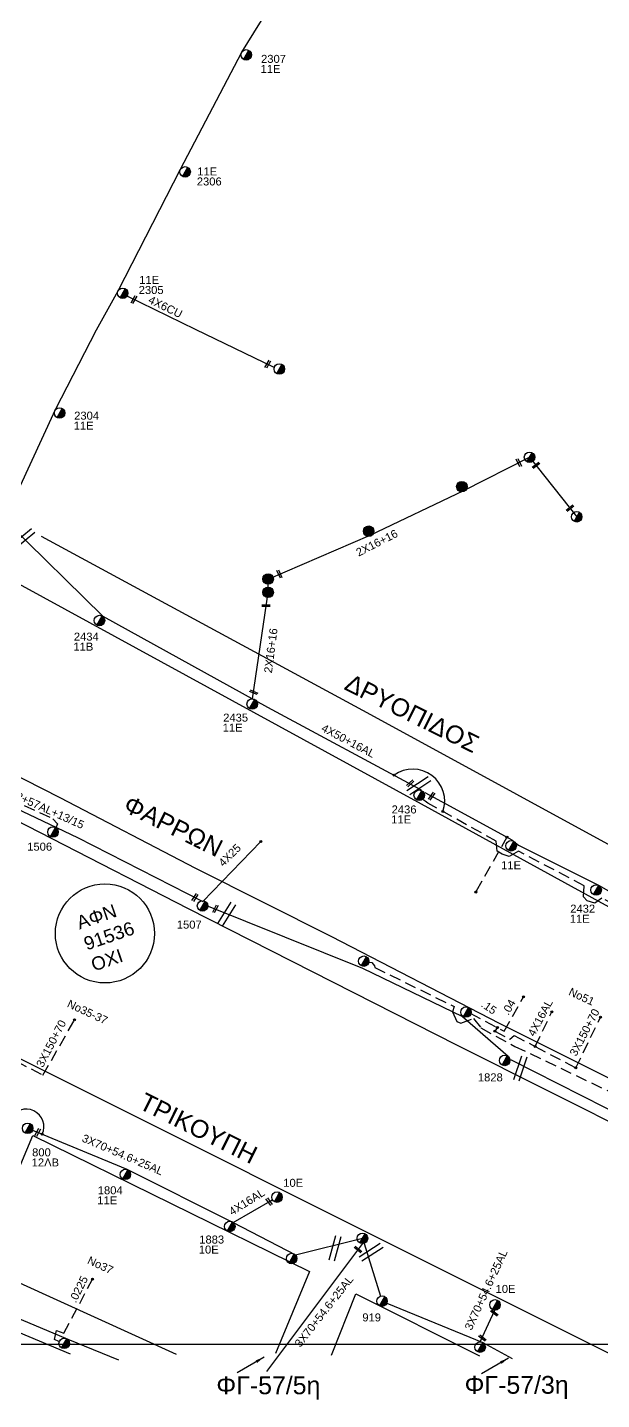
# Model space of a CAD drawing. Header units: millimetres. Extents: x 31 to 3826, y 22 to 1041.
# Drawn here: x 235.4 to 364.4, y 23.4 to 332.1 of the extents above; entities that cross this region are included whole.
import ezdxf

# ---------------------------------------------------------------- set-up
doc = ezdxf.new("R2010")
doc.units = ezdxf.units.MM
doc.linetypes.add('DASHED', pattern=[19.05, 12.7, -6.35])
for name, color, linetype in [('Άγνωστα', 7, 'Continuous'), ('Γέφυρες Εναέριου Δικτύου', 7, 'Continuous'), ('Γυμνά εναέρια ΧΤ και ΦΟΠ (3Φ)   4x50+16AL', 7, 'Continuous'), ('Επιγραφές - Σχήματα', 7, 'Continuous'), ('Καλώδια ΧΤ   3x150+50AL', 7, 'DASHED'), ('Καλώδια ΧΤ   3x150+70AL', 7, 'DASHED'), ('Καλώδια ΧΤ   3x150AL+50XLPE', 7, 'DASHED'), ('Καλώδια ΧΤ   4x6CU', 7, 'DASHED'), ('Μηχανική τομή', 7, 'Continuous'), ('Στύλος Ξύλινος', 7, 'Continuous'), ('Στύλος Ξύλινος @ 1', 7, 'Continuous'), ('Στύλος ΦΜ', 7, 'Continuous'), ('Στύλος ΦΜ @ 1', 7, 'Continuous'), ('Συνδέσεις', 7, 'Continuous'), ('Συνεστραμμένα ΧΤ   3x70+54.6+25 AL', 7, 'SYN_LINE'), ('Τομή', 7, 'Continuous'), ('Υπόβαθρο ΔΕΗ', 7, 'Continuous'), ('Υπόγεια Καλώδια Δικτύου ΧΤ   .04', 7, 'DASHED'), ('Υπόγεια Καλώδια Δικτύου ΧΤ   .15', 7, 'DASHED'), ('Υπόγεια καλώδια Παροχών ΧΤ   4x16AL', 7, 'DASHED'), ('Υπόγεια καλώδια Παροχών ΧΤ   4x25', 7, 'DASHED')]:
    doc.layers.add(name, color=color, linetype=linetype)
doc.styles.get("Standard").update_dxf_attribs({"font": 'arial.ttf'})
doc.linetypes.add('SYN_LINE', pattern='A,0.5,-0.0001,["/\\/\\/\\/",Standard,S=0.1,R=0,X=0,Y=-0.05],-0.25', length=0.7501)
doc.dimstyles.new('ISO-25', dxfattribs={"dimtxt": 2.5, "dimasz": 2.5, "dimexe": 1.25, "dimexo": 0.625, "dimtad": 1, "dimtxsty": 'Standard', "dimcen": 2.5, "dimadec": 0, "dimazin": 0, "dimtfac": 1, "dimtmove": 0, "dimatfit": 3, "dimfxl": 1, "dimarcsym": 0})

# ---------------------------------------------------------------- blocks, each defined once
blk = doc.blocks.new('ΥΠΑΡΧΩΝ ΤΣΙΜΕΝΤΕΝΙΟΣ ΣΤΥΛΟΣ')
at = {"layer": 'Στύλος ΦΜ'}
blk.add_hatch(color=7, dxfattribs=at).paths.add_polyline_path([(-1.29, -2.28, 0.574793), (2.62, 0, 0.268822), (1.3, 2.27)])
at = {"layer": 'Στύλος ΦΜ', "color": 7}
blk.add_line((-1.29, -2.28), (1.3, 2.27), dxfattribs=at)
blk.add_circle((0, 0), 2.62, dxfattribs=at)
at = {"layer": 'Στύλος ΦΜ', "flags": 4}
for tag, p in [('ΤΥΠΟΣ', (-4.91, 3.03)), ('ΑΡΙΘΜΟΣ', (-4.68, 8.05))]:
    blk.add_attdef(tag, p, '', height=4, dxfattribs=at)
blk = doc.blocks.new('ΤΟΜΗ')
at = {"layer": 'Τομή', "ltscale": 40}
for p, q in [((-5.68, 0), (5.68, 0)), ((5.68, -2.33), (-5.68, -2.33))]:
    blk.add_line(p, q, dxfattribs=at)
blk = doc.blocks.new('ΜΗΧΑΝΙΚΗ ΤΟΜΗ')
at = {"layer": 'Μηχανική τομή', "ltscale": 40}
for p, q in [((-1.89, 0.78), (1.89, 0.78)), ((1.89, 0), (-1.89, 0))]:
    blk.add_line(p, q, dxfattribs=at)
blk = doc.blocks.new('ΥΠΑΡΧΩΝ ΞΥΛΙΝΟΣ ΣΤΥΛΟΣ')
at = {"layer": 'Στύλος Ξύλινος'}
h = blk.add_hatch(color=7, dxfattribs=at)
h.paths.add_polyline_path([(-2.62, 0, 0.270008), (-1.29, -2.28), (1.3, 2.27, 0.576266)])
h.paths.add_polyline_path([(-1.29, -2.28, 0.574793), (2.62, 0, 0.268822), (1.3, 2.27)])
at = {"layer": 'Στύλος Ξύλινος', "color": 7}
blk.add_line((-1.29, -2.28), (1.3, 2.27), dxfattribs=at)
blk.add_circle((0, 0), 2.62, dxfattribs=at)
at = {"layer": 'Στύλος Ξύλινος', "flags": 4}
for tag, p in [('ΑΡΙΘΜΟΣ', (-4.91, 8.6)), ('ΤΥΠΟΣ', (-4.85, 3.39))]:
    blk.add_attdef(tag, p, '', height=4, dxfattribs=at)
blk = doc.blocks.new('_ΣΥΝΔΕΣΗ')
at = {"layer": 'Συνδέσεις', "linetype": 'SYN_LINE', "ltscale": 40}
blk.add_hatch(color=256, dxfattribs=at).paths.add_polyline_path([(0.5, -0.01, 1), (-0.5, -0.01, 1)])
at = {"layer": 'Συνδέσεις'}
blk.add_circle((0, -0.01), 0.5, dxfattribs=at)

msp = doc.modelspace()

# ---------------------------------------------------------------- linework, layer by layer
at = {"layer": 'Άγνωστα', "color": 133}
for points in [[(230.71, 222.34), (241.69, 246.13), (250.85, 264.07), (255.72, 272.84), (269.75, 300.18), (283.5, 326.51), (299.09, 351.7)], [(275.6, 134.59), (310.62, 120.43), (333.11, 109.57), (343.37, 100.68)]]:
    msp.add_lwpolyline(points, dxfattribs=at)
at = {"layer": 'Άγνωστα', "color": 5}
msp.add_lwpolyline([(285.95, 181.05), (289.44, 205), (289.44, 208), (312.35, 217.87), (333.46, 227.93), (348.19, 235.39), (358.8, 222)], dxfattribs=at)
at = {"layer": 'Άγνωστα', "color": 173}
msp.add_lwpolyline([(203.06, 170.52), (246.62, 149.83), (274.75, 135.45)], dxfattribs=at)
at = {"layer": 'Άγνωστα', "color": 1, "linetype": 'DASHED', "ltscale": 0.2}
msp.add_lwpolyline([(343.12, 149.94), (336.1, 137.59)], dxfattribs=at)
at = {"layer": 'Άγνωστα', "color": 173, "linetype": 'DASHED', "ltscale": 0.2}
msp.add_lwpolyline([(232.8, 99.54), (238.84, 96.4), (245.95, 108.86)], dxfattribs=at)
at = {"layer": 'Άγνωστα', "color": 133, "linetype": 'DASHED', "ltscale": 0.2}
msp.add_lwpolyline([(340.96, 107.1), (340.37, 106.29), (343.77, 104.45), (344.72, 105.31), (349.44, 102.85), (358.6, 98), (364.15, 109.44)], dxfattribs=at)
at = {"layer": 'Άγνωστα', "color": 151}
msp.add_lwpolyline([(343.9, 99.93), (370.5, 86.43), (391.57, 76.12), (393.36, 75.24), (398.4, 64.43)], dxfattribs=at)
at = {"layer": 'Άγνωστα', "color": 5, "linetype": 'DASHED', "ltscale": 0.2}
msp.add_lwpolyline([(242.38, 36.5), (241.46, 36.95), (241.88, 38.93), (243.53, 38.32), (249.97, 50.51)], dxfattribs=at)
at = {"layer": 'Άγνωστα'}
msp.add_circle((252.77, 128.27), 11.14, dxfattribs=at)
at = {"layer": 'Γέφυρες Εναέριου Δικτύου'}
for centre, radius, start, end in [((321.98, 158.09), 7.14, 340.5457, 125.9699), ((235.08, 84.79), 3.97, 334.5458, 153.7423)]:
    msp.add_arc(centre, radius, start, end, dxfattribs=at)
at = {"layer": 'Γυμνά εναέρια ΧΤ και ΦΟΠ (3Φ)   4x50+16AL', "color": 5}
for points in [[(231.06, 220.51), (252.29, 199.63), (289.31, 179.2), (323.87, 160.6)], [(211.79, 50.76), (226.78, 44.39), (244.43, 37.01), (255.82, 32.36)]]:
    msp.add_lwpolyline(points, dxfattribs=at)
at = {"layer": 'Γυμνά εναέρια ΧΤ και ΦΟΠ (3Φ)   4x50+16AL', "color": 1}
msp.add_lwpolyline([(324.68, 159.95), (330.39, 156.9), (344.2, 149.36), (345.71, 148.13), (363.69, 139.09), (381.95, 128.7), (393.91, 122.23), (412.9, 111.6), (418.77, 107.12), (421.26, 104.99)], dxfattribs=at)
at = {"layer": 'Επιγραφές - Σχήματα'}
msp.add_lwpolyline([(59.44, 35.9), (2090.36, 35.9), (2090.36, 1038.33), (59.44, 1038.33)], close=True, dxfattribs=at)
at = {"layer": 'Καλώδια ΧΤ   3x150+70AL', "color": 5, "ltscale": 0.2}
msp.add_lwpolyline([(431.74, 134.61, -0.802688), (427.54, 132.34), (415.6, 111.55), (413.55, 110.88), (412.22, 110.39), (396.1, 119.45), (393.51, 118.27), (391.65, 118.69), (391.08, 119.5), (390.84, 121.93), (364.47, 136.24), (362.84, 135.06), (361.12, 135.63), (360.32, 136.54), (360.47, 139.01), (345.69, 146.78), (343.64, 145.59), (342.04, 146.09), (340.94, 146.81), (340.7, 149.02), (325.36, 157.58), (323.94, 158.64)], format="xyb", dxfattribs=at)
at = {"layer": 'Καλώδια ΧΤ   3x150AL+50XLPE', "color": 173, "linetype": 'DASHED', "lineweight": -3, "ltscale": 0.2}
msp.add_lwpolyline([(206.8, 163.76), (205.92, 164.22), (208.57, 168.83), (208.57, 168.83), (213.86, 166.68), (241.07, 154.08), (242.12, 152.93), (241.54, 151.45)], dxfattribs=at)
at = {"layer": 'Καλώδια ΧΤ   4x6CU', "color": 27, "ltscale": 20}
msp.add_lwpolyline([(290.82, 255.56), (273.12, 264.12), (257.73, 271.62)], dxfattribs=at)
at = {"layer": 'Συνεστραμμένα ΧΤ   3x70+54.6+25 AL', "color": 6, "ltscale": 20}
for p, q in [((236.49, 83.98), (257.7, 75.25)), ((257.7, 75.25), (281.58, 63.24)), ((281.58, 63.24), (295.56, 55.97)), ((295.56, 55.97), (310.64, 59.68))]:
    msp.add_line(p, q, dxfattribs=at)
at = {"layer": 'Συνεστραμμένα ΧΤ   3x70+54.6+25 AL', "color": 1, "ltscale": 15}
msp.add_line((310.64, 59.68), (314.7, 46.68), dxfattribs=at)
at = {"layer": 'Συνεστραμμένα ΧΤ   3x70+54.6+25 AL', "color": 173, "ltscale": 20}
msp.add_line((310.64, 58.5), (289.05, 29.74), dxfattribs=at)
at = {"layer": 'Συνεστραμμένα ΧΤ   3x70+54.6+25 AL', "color": 1, "ltscale": 20}
msp.add_line((316.14, 45.1), (337.67, 36.23), dxfattribs=at)
at = {"layer": 'Συνεστραμμένα ΧΤ   3x70+54.6+25 AL', "color": 1, "ltscale": 10}
for p, q in [((337.09, 36.38), (340.42, 43.54)), ((337.67, 36.23), (344.31, 32.66))]:
    msp.add_line(p, q, dxfattribs=at)
at = {"layer": 'Υπόβαθρο ΔΕΗ'}
for points in [[(238.44, 217.63), (312.44, 177.55), (410.03, 124.23), (419.4, 119.27), (450.05, 173.26), (495.4, 255.17), (496.33, 258.12), (496.66, 262.72), (496.55, 264.12), (496.21, 266.11), (495.35, 268.93), (493.39, 271.78), (490.66, 274), (486.59, 275.75), (482.56, 276.56), (473.5, 278.04), (457.22, 281.47), (440.86, 284.71), (426.76, 287.75)], [(214.72, 173.05), (233.24, 207), (323.81, 157.4), (375.97, 128.77), (413.39, 108.15), (398.59, 79.36), (341.46, 108.04), (303.77, 127.54), (273.22, 142.91), (242.67, 158.75), (214.72, 173.05)], [(183.14, 116.43), (199.43, 108.51), (203.57, 115.12), (366.77, 33.48), (373.58, 33.22), (394.23, 71.78), (331.82, 103.16), (271.56, 133.78), (210.17, 165.29), (183.14, 116.43)], [(268.82, 33.54), (224.38, 53.77), (236.55, 82.85), (298.72, 52.19), (291.08, 33.76)], [(303.65, 33.37), (309.18, 47.16), (336.91, 33.26)], [(216.53, 33.66), (220.75, 43.79), (244.95, 33.66)]]:
    msp.add_lwpolyline(points, dxfattribs=at)
at = {"layer": 'Υπόγεια Καλώδια Δικτύου ΧΤ   .04', "color": 133, "ltscale": 0.2}
msp.add_lwpolyline([(334.88, 110.31), (342.5, 106.29), (346.82, 113.99)], dxfattribs=at)
at = {"layer": 'Υπόγεια Καλώδια Δικτύου ΧΤ   .15', "color": 133, "ltscale": 0.2}
msp.add_lwpolyline([(312.07, 121.77), (312.74, 121.72), (313.38, 120.97), (313.4, 120.63), (331.22, 111.84), (330.84, 110.67), (331.85, 108.44), (332.77, 108.07), (335.58, 109.15), (337.28, 107), (344.9, 102.87), (398.66, 77.18), (414.32, 107.67, 0.579188), (415.76, 110.33), (427.75, 131.21, 0.761968), (432.19, 135.4)], format="xyb", dxfattribs=at)
at = {"layer": 'Υπόγεια καλώδια Παροχών ΧΤ   4x16AL', "color": 133, "ltscale": 0.2}
msp.add_lwpolyline([(349.44, 102.85), (353.28, 110.8)], dxfattribs=at)
at = {"layer": 'Υπόγεια καλώδια Παροχών ΧΤ   4x16AL', "color": 6, "linetype": 'Continuous', "ltscale": 0.2}
msp.add_lwpolyline([(281.58, 63.24), (290.42, 68.36)], dxfattribs=at)
at = {"layer": 'Υπόγεια καλώδια Παροχών ΧΤ   4x25', "color": 173, "linetype": 'SYN_LINE', "ltscale": 20}
msp.add_lwpolyline([(274.75, 135.45), (287.8, 148.94)], dxfattribs=at)

# ---------------------------------------------------------------- block references
at = {"layer": 'Μηχανική τομή'}
for p, xscale, yscale, zscale, rotation in [((259.45, 270.79), 0.5000000000000163, 0.5000000000000163, 0.5000000000000163, 60.53334911762646), ((289.53, 256.21), 0.4999999999999932, 0.4999999999999932, 0.4999999999999932, 59.49388315020683), ((345.6, 234.08), 0.4999999999999797, 0.4999999999999797, 0.4999999999999797, 295.169261046796), ((349.76, 233.41), 0.4999999999999902, 0.4999999999999902, 0.4999999999999902, 36.17864160099686), ((357.38, 223.79), 0.4999999999999946, 0.4999999999999946, 0.4999999999999946, 37.9932087803833), ((291.81, 209.02), 0.500000000000022, 0.500000000000022, 0.500000000000022, 293.6773548312079), ((286.13, 182.34), 0.4999999999999993, 0.4999999999999993, 0.4999999999999993, 338.2738590707341), ((321.5, 161.87), 0.5000000000000056, 0.5000000000000056, 0.5000000000000056, 43.0100983788514), ((326.36, 159.05), 0.5000000000000138, 0.5000000000000138, 0.5000000000000138, 54.3781266407114), ((273.16, 136.26), 0.4999999999999898, 0.4999999999999898, 0.4999999999999898, 57.02002324468656), ((277.77, 133.71), 0.5000000000000072, 0.5000000000000072, 0.5000000000000072, 62.63076045925182), ((237.81, 83.43), 0.5000000000000003, 0.5000000000000003, 0.5000000000000003, 61.95894092838739), ((289.49, 67.82), 0.4999999999999852, 0.4999999999999852, 0.4999999999999852, 304.1282041929497), ((309.53, 57.01), 0.4999999999999738, 0.4999999999999738, 0.4999999999999738, 322.021404471814), ((340.14, 42.73), 0.4999999999999794, 0.4999999999999794, 0.4999999999999794, 322.0214044718145), ((337.49, 37.11), 0.4999999999999794, 0.4999999999999794, 0.4999999999999794, 322.0214044718145)]:
    msp.add_blockref('ΜΗΧΑΝΙΚΗ ΤΟΜΗ', p, dxfattribs=dict(at, xscale=xscale, yscale=yscale, zscale=zscale, rotation=rotation))
at = {"layer": 'Μηχανική τομή', "xscale": 0.5, "yscale": 0.5, "zscale": 0.5}
msp.add_blockref('ΜΗΧΑΝΙΚΗ ΤΟΜΗ', (288.97, 201.78), dxfattribs=at)
at = {"layer": 'Στύλος Ξύλινος @ 1', "ltscale": 40, "xscale": 0.4499999999998181, "yscale": 0.4499999999998181, "zscale": 0.4499999999998181}
for p in [(332.99, 228.78), (312.04, 218.76), (289.44, 208), (289.44, 205)]:
    msp.add_blockref('ΥΠΑΡΧΩΝ ΞΥΛΙΝΟΣ ΣΤΥΛΟΣ', p, dxfattribs=at)
at = {"layer": 'Στύλος ΦΜ @ 1', "ltscale": 40}
ref = msp.add_blockref('ΥΠΑΡΧΩΝ ΤΣΙΜΕΝΤΕΝΙΟΣ ΣΤΥΛΟΣ', (284.51, 325.91), dxfattribs=dict(at, xscale=0.4499999999998181, yscale=0.4499999999998181, zscale=0.4499999999998181))
ref.add_attrib('ΤΥΠΟΣ', '11E', (287.74, 321.84), dxfattribs={"layer": 'Στύλος ΦΜ', "height": 1.8, "flags": 4})
ref.add_attrib('ΑΡΙΘΜΟΣ', '2307', (287.85, 324.11), dxfattribs={"layer": 'Στύλος ΦΜ', "height": 1.8, "flags": 4})
ref = msp.add_blockref('ΥΠΑΡΧΩΝ ΤΣΙΜΕΝΤΕΝΙΟΣ ΣΤΥΛΟΣ', (270.78, 299.59), dxfattribs=dict(at, xscale=0.4499999999998181, yscale=0.4499999999998181, zscale=0.4499999999998181))
ref.add_attrib('ΤΥΠΟΣ', '2306', (273.41, 296.53), dxfattribs={"layer": 'Στύλος ΦΜ', "height": 1.8, "flags": 4})
ref.add_attrib('ΑΡΙΘΜΟΣ', '11E', (273.52, 298.79), dxfattribs={"layer": 'Στύλος ΦΜ', "height": 1.8, "flags": 4})
ref = msp.add_blockref('ΥΠΑΡΧΩΝ ΤΣΙΜΕΝΤΕΝΙΟΣ ΣΤΥΛΟΣ', (256.76, 272.28), dxfattribs=dict(at, xscale=0.4499999999998181, yscale=0.4499999999998181, zscale=0.4499999999998181))
ref.add_attrib('ΤΥΠΟΣ', '2305', (260.35, 272.12), dxfattribs={"layer": 'Στύλος ΦΜ', "height": 1.8, "flags": 4})
ref.add_attrib('ΑΡΙΘΜΟΣ', '11E', (260.46, 274.38), dxfattribs={"layer": 'Στύλος ΦΜ', "height": 1.8, "flags": 4})
at = {"layer": 'Στύλος ΦΜ @ 1', "ltscale": 40, "xscale": 0.4499999999998181, "yscale": 0.4499999999998181, "zscale": 0.4499999999998181}
for p in [(291.95, 255.24), (348.19, 235.39), (358.8, 222), (310.93, 122.03), (333.91, 110.58), (310.64, 59.68), (294.74, 55.14), (243.61, 36.05), (337.09, 35.2)]:
    msp.add_blockref('ΥΠΑΡΧΩΝ ΤΣΙΜΕΝΤΕΝΙΟΣ ΣΤΥΛΟΣ', p, dxfattribs=at)
at = {"layer": 'Στύλος ΦΜ @ 1', "ltscale": 40}
ref = msp.add_blockref('ΥΠΑΡΧΩΝ ΤΣΙΜΕΝΤΕΝΙΟΣ ΣΤΥΛΟΣ', (242.58, 245.35), dxfattribs=dict(at, xscale=0.4499999999998181, yscale=0.4499999999998181, zscale=0.4499999999998181))
ref.add_attrib('ΤΥΠΟΣ', '11E', (245.75, 241.59), dxfattribs={"layer": 'Στύλος ΦΜ', "height": 1.8, "flags": 4})
ref.add_attrib('ΑΡΙΘΜΟΣ', '2304', (245.85, 243.85), dxfattribs={"layer": 'Στύλος ΦΜ', "height": 1.8, "flags": 4})
ref = msp.add_blockref('ΥΠΑΡΧΩΝ ΤΣΙΜΕΝΤΕΝΙΟΣ ΣΤΥΛΟΣ', (251.54, 198.66), dxfattribs=dict(at, xscale=0.4499999999998181, yscale=0.4499999999998181, zscale=0.4499999999998181))
ref.add_attrib('ΤΥΠΟΣ', '11B', (245.68, 191.88), dxfattribs={"layer": 'Στύλος ΦΜ', "height": 1.8, "flags": 4})
ref.add_attrib('ΑΡΙΘΜΟΣ', '2434', (245.78, 194.14), dxfattribs={"layer": 'Στύλος ΦΜ', "height": 1.8, "flags": 4})
ref = msp.add_blockref('ΥΠΑΡΧΩΝ ΤΣΙΜΕΝΤΕΝΙΟΣ ΣΤΥΛΟΣ', (285.87, 179.88), dxfattribs=dict(at, xscale=0.4499999999998181, yscale=0.4499999999998181, zscale=0.4499999999998181))
ref.add_attrib('ΤΥΠΟΣ', '11E', (279.23, 173.66), dxfattribs={"layer": 'Στύλος ΦΜ', "height": 1.8, "flags": 4})
ref.add_attrib('ΑΡΙΘΜΟΣ', '2435', (279.34, 175.92), dxfattribs={"layer": 'Στύλος ΦΜ', "height": 1.8, "flags": 4})
ref = msp.add_blockref('ΥΠΑΡΧΩΝ ΤΣΙΜΕΝΤΕΝΙΟΣ ΣΤΥΛΟΣ', (323.4, 159.37), dxfattribs=dict(at, xscale=0.4499999999998181, yscale=0.4499999999998181, zscale=0.4499999999998181))
ref.add_attrib('ΤΥΠΟΣ', '11E', (317.09, 153), dxfattribs={"layer": 'Στύλος ΦΜ', "height": 1.8, "flags": 4})
ref.add_attrib('ΑΡΙΘΜΟΣ', '2436', (317.2, 155.26), dxfattribs={"layer": 'Στύλος ΦΜ', "height": 1.8, "flags": 4})
ref = msp.add_blockref('ΥΠΑΡΧΩΝ ΤΣΙΜΕΝΤΕΝΙΟΣ ΣΤΥΛΟΣ', (241.09, 151.08), dxfattribs=dict(at, xscale=0.4499999999998181, yscale=0.4499999999998181, zscale=0.4499999999998181))
ref.add_attrib('ΤΥΠΟΣ', '1506', (235.3, 146.89), dxfattribs={"layer": 'Στύλος ΦΜ', "height": 1.8, "flags": 4})
ref = msp.add_blockref('ΥΠΑΡΧΩΝ ΤΣΙΜΕΝΤΕΝΙΟΣ ΣΤΥΛΟΣ', (344.06, 147.98), dxfattribs=dict(at, xscale=0.4499999999998181, yscale=0.4499999999998181, zscale=0.4499999999998181))
ref.add_attrib('ΤΥΠΟΣ', '11E', (341.8, 142.71), dxfattribs={"layer": 'Στύλος ΦΜ', "height": 1.8, "flags": 4})
ref = msp.add_blockref('ΥΠΑΡΧΩΝ ΤΣΙΜΕΝΤΕΝΙΟΣ ΣΤΥΛΟΣ', (363.15, 138.04), dxfattribs=dict(at, xscale=0.4499999999998181, yscale=0.4499999999998181, zscale=0.4499999999998181))
ref.add_attrib('ΤΥΠΟΣ', '11E', (357.23, 130.67), dxfattribs={"layer": 'Στύλος ΦΜ', "height": 1.8, "flags": 4})
ref.add_attrib('ΑΡΙΘΜΟΣ', '2432', (357.34, 132.94), dxfattribs={"layer": 'Στύλος ΦΜ', "height": 1.8, "flags": 4})
ref = msp.add_blockref('ΥΠΑΡΧΩΝ ΤΣΙΜΕΝΤΕΝΙΟΣ ΣΤΥΛΟΣ', (274.7, 134.46), dxfattribs=dict(at, xscale=0.4499999999998181, yscale=0.4499999999998181, zscale=0.4499999999998181))
ref.add_attrib('ΤΥΠΟΣ', '1507', (268.92, 129.35), dxfattribs={"layer": 'Στύλος ΦΜ', "height": 1.8, "flags": 4})
ref = msp.add_blockref('ΥΠΑΡΧΩΝ ΤΣΙΜΕΝΤΕΝΙΟΣ ΣΤΥΛΟΣ', (342.61, 99.69), dxfattribs=dict(at, xscale=0.4499999999998181, yscale=0.4499999999998181, zscale=0.4499999999998181))
ref.add_attrib('ΤΥΠΟΣ', '1828', (336.58, 94.99), dxfattribs={"layer": 'Στύλος ΦΜ', "height": 1.8, "flags": 4})
ref = msp.add_blockref('ΥΠΑΡΧΩΝ ΤΣΙΜΕΝΤΕΝΙΟΣ ΣΤΥΛΟΣ', (235.4, 84.43), dxfattribs=dict(at, xscale=0.4499999999998181, yscale=0.4499999999998181, zscale=0.4499999999998181))
ref.add_attrib('ΤΥΠΟΣ', '12ΛB', (236.3, 75.85), dxfattribs={"layer": 'Στύλος ΦΜ', "height": 1.8, "flags": 4})
ref.add_attrib('ΑΡΙΘΜΟΣ', '800', (236.4, 78.12), dxfattribs={"layer": 'Στύλος ΦΜ', "height": 1.8, "flags": 4})
ref = msp.add_blockref('ΥΠΑΡΧΩΝ ΤΣΙΜΕΝΤΕΝΙΟΣ ΣΤΥΛΟΣ', (257.36, 74.06), dxfattribs=dict(at, xscale=0.4499999999998181, yscale=0.4499999999998181, zscale=0.4499999999998181))
ref.add_attrib('ΤΥΠΟΣ', '11E', (251.05, 67.33), dxfattribs={"layer": 'Στύλος ΦΜ', "height": 1.8, "flags": 4})
ref.add_attrib('ΑΡΙΘΜΟΣ', '1804', (251.15, 69.59), dxfattribs={"layer": 'Στύλος ΦΜ', "height": 1.8, "flags": 4})
ref = msp.add_blockref('ΥΠΑΡΧΩΝ ΤΣΙΜΕΝΤΕΝΙΟΣ ΣΤΥΛΟΣ', (291.44, 68.95), dxfattribs=dict(at, xscale=0.4499999999998181, yscale=0.4499999999998181, zscale=0.4499999999998181))
ref.add_attrib('ΤΥΠΟΣ', '10E', (292.84, 71.27), dxfattribs={"layer": 'Στύλος ΦΜ', "height": 1.8, "flags": 4})
ref = msp.add_blockref('ΥΠΑΡΧΩΝ ΤΣΙΜΕΝΤΕΝΙΟΣ ΣΤΥΛΟΣ', (280.82, 62.35), dxfattribs=dict(at, xscale=0.4499999999998181, yscale=0.4499999999998181, zscale=0.4499999999998181))
ref.add_attrib('ΤΥΠΟΣ', '10E', (273.86, 56.25), dxfattribs={"layer": 'Στύλος ΦΜ', "height": 1.8, "flags": 4})
ref.add_attrib('ΑΡΙΘΜΟΣ', '1883', (273.96, 58.51), dxfattribs={"layer": 'Στύλος ΦΜ', "height": 1.8, "flags": 4})
ref = msp.add_blockref('ΥΠΑΡΧΩΝ ΤΣΙΜΕΝΤΕΝΙΟΣ ΣΤΥΛΟΣ', (315.05, 45.55), dxfattribs=dict(at, xscale=0.4499999999998181, yscale=0.4499999999998181, zscale=0.4499999999998181))
ref.add_attrib('ΤΥΠΟΣ', '919', (310.61, 40.99), dxfattribs={"layer": 'Στύλος ΦΜ', "height": 1.8, "flags": 4})
ref = msp.add_blockref('ΥΠΑΡΧΩΝ ΤΣΙΜΕΝΤΕΝΙΟΣ ΣΤΥΛΟΣ', (340.42, 44.71), dxfattribs=dict(at, xscale=0.4499999999998181, yscale=0.4499999999998181, zscale=0.4499999999998181))
ref.add_attrib('ΤΥΠΟΣ', '10E', (340.56, 47.4), dxfattribs={"layer": 'Στύλος ΦΜ', "height": 1.8, "flags": 4})
at = {"layer": 'Συνδέσεις', "xscale": 0.4499999999998181, "yscale": 0.4499999999998181, "zscale": 0.4499999999998181}
for p in [(317.78, 163.88), (328.71, 155.72), (287.8, 148.94), (343.12, 149.94), (336.1, 137.59), (346.82, 113.99), (245.95, 108.86), (353.21, 110.63), (364.15, 109.44), (340.37, 106.29), (340.96, 107.1), (349.44, 102.85), (358.62, 98.05), (238.67, 83.09), (249.97, 50.51)]:
    msp.add_blockref('_ΣΥΝΔΕΣΗ', p, dxfattribs=at)
at = {"layer": 'Τομή'}
for p, xscale, yscale, zscale, rotation in [((234.06, 217.56), 0.5000000000000068, 0.5000000000000068, 0.5000000000000068, 40.07901916035871), ((323, 162.01), 0.4999999999999838, 0.4999999999999838, 0.4999999999999838, 33.36569974767887), ((279.64, 132.9), 0.4999999999999881, 0.4999999999999881, 0.4999999999999881, 58.16941953831146), ((345.58, 98.08), 0.5000000000000013, 0.5000000000000013, 0.5000000000000013, 71.41290333563437), ((303.92, 57.57), 0.4999999999999897, 0.4999999999999897, 0.4999999999999897, 74.91993426963379), ((312.26, 57.03), 0.4999999999999896, 0.4999999999999896, 0.4999999999999896, 32.66120724717072)]:
    msp.add_blockref('ΤΟΜΗ', p, dxfattribs=dict(at, xscale=xscale, yscale=yscale, zscale=zscale, rotation=rotation))

# ---------------------------------------------------------------- texts
at = {"layer": 'Άγνωστα', "color": 7, "char_height": 1.8, "width": 168.3718, "attachment_point": 1}
for s, insert, rotation in [('2X16+16', (308.96, 214.61), 27.2074), ('2X16+16', (288.5, 186.98), 82.7212), ('3X150+70', (357.09, 101.31), 62.5695), ('3X150+70', (237.22, 98.79), 62.5695), ('.0225', (244.6, 45.82), 63.1936)]:
    msp.add_mtext(s, dxfattribs=dict(at, insert=insert, rotation=rotation))
at = {"layer": 'Γυμνά εναέρια ΧΤ και ΦΟΠ (3Φ)   4x50+16AL', "color": 7, "insert": (302.05, 175.49), "char_height": 1.8, "width": 168.3718, "attachment_point": 1, "rotation": 332.1405}
msp.add_mtext('4X50+16AL', dxfattribs=at)
at = {"layer": 'Επιγραφές - Σχήματα', "width": 157.7424, "attachment_point": 1}
for s, insert, char_height, rotation in [('\\pt12;ΔΡΥΟΠΙΔΟΣ', (308.08, 186.86), 4, 333.5637), ('\\pt12;ΦΑΡΡΩΝ', (258.34, 159.52), 4, 333.5637), ('ΑΦΝ\\P91536\\PΟΧΙ', (246.06, 131.98), 3, 18.9876), ('\\pt12;ΤΡΙΚΟΥΠΗ', (261.88, 92.6), 4, 333.5637)]:
    msp.add_mtext(s, dxfattribs=dict(at, insert=insert, char_height=char_height, rotation=rotation))
at = {"layer": 'Επιγραφές - Σχήματα', "color": 7, "char_height": 1.8, "width": 168.3718, "attachment_point": 1, "rotation": 335.0041}
for s, insert in [('No51', (357.56, 116.15)), ('No35-37', (244.86, 113.45)), ('No37', (249.41, 55.73))]:
    msp.add_mtext(s, dxfattribs=dict(at, insert=insert))
at = {"layer": 'Επιγραφές - Σχήματα', "char_height": 4, "width": 157.7424, "attachment_point": 1}
for s, insert in [('\\A1;ΦΓ-57/5η', (277.8, 28.61)), ('\\A1;ΦΓ-57/3η', (333.6, 28.72))]:
    msp.add_mtext(s, dxfattribs=dict(at, insert=insert))
at = {"layer": 'Καλώδια ΧΤ   3x150+50AL', "color": 7, "insert": (229.19, 161.97), "char_height": 1.8, "width": 168.3718, "attachment_point": 1, "rotation": 335.7906}
msp.add_mtext('3X82+57AL+13/15', dxfattribs=at)
at = {"layer": 'Καλώδια ΧΤ   4x6CU', "color": 7, "insert": (263.12, 271.82), "char_height": 1.8, "width": 168.3718, "attachment_point": 1, "rotation": 333.9135}
msp.add_mtext('4X6CU', dxfattribs=at)
at = {"layer": 'Συνεστραμμένα ΧΤ   3x70+54.6+25 AL', "color": 7}
for rotation, p in [(336.7616, (247.42, 81.54)), (65.3298, (335.15, 38.83)), (51.8935, (296.66, 35.02))]:
    msp.add_text('3X70+54.6+25AL', height=1.8, rotation=rotation, dxfattribs=at).set_placement(p)
at = {"layer": 'Υπόγεια Καλώδια Δικτύου ΧΤ   .04', "color": 7, "insert": (341.87, 110.62), "char_height": 1.8, "width": 168.3718, "attachment_point": 1, "rotation": 59.8698}
msp.add_mtext('.04', dxfattribs=at)
at = {"layer": 'Υπόγεια Καλώδια Δικτύου ΧΤ   .15', "color": 7, "insert": (338.16, 113.4), "char_height": 1.8, "width": 168.3718, "attachment_point": 1, "rotation": 325.1495}
msp.add_mtext('.15', dxfattribs=at)
at = {"layer": 'Υπόγεια καλώδια Παροχών ΧΤ   4x16AL', "color": 7, "char_height": 1.8, "width": 168.3718, "attachment_point": 1}
for insert, rotation in [((347.68, 105.78), 61.8181), ((280.37, 66.25), 32.1511)]:
    msp.add_mtext('4X16AL', dxfattribs=dict(at, insert=insert, rotation=rotation))
at = {"layer": 'Υπόγεια καλώδια Παροχών ΧΤ   4x25', "color": 7, "insert": (278.1, 144.43), "char_height": 1.8, "width": 168.3718, "attachment_point": 1, "rotation": 45.2186}
msp.add_mtext('4X25', dxfattribs=at)

# ---------------------------------------------------------------- leaders
at = {"layer": 'Επιγραφές - Σχήματα', "ltscale": 40}
for points in [[(288.52, 32.95), (282.48, 29.41)], [(343.46, 32.74), (337.42, 29.2)]]:
    msp.add_leader(points, dimstyle='ISO-25', override={"dimasz": 2, "dimtad": 0}, dxfattribs=at)

doc.saveas('drawing.dxf')
